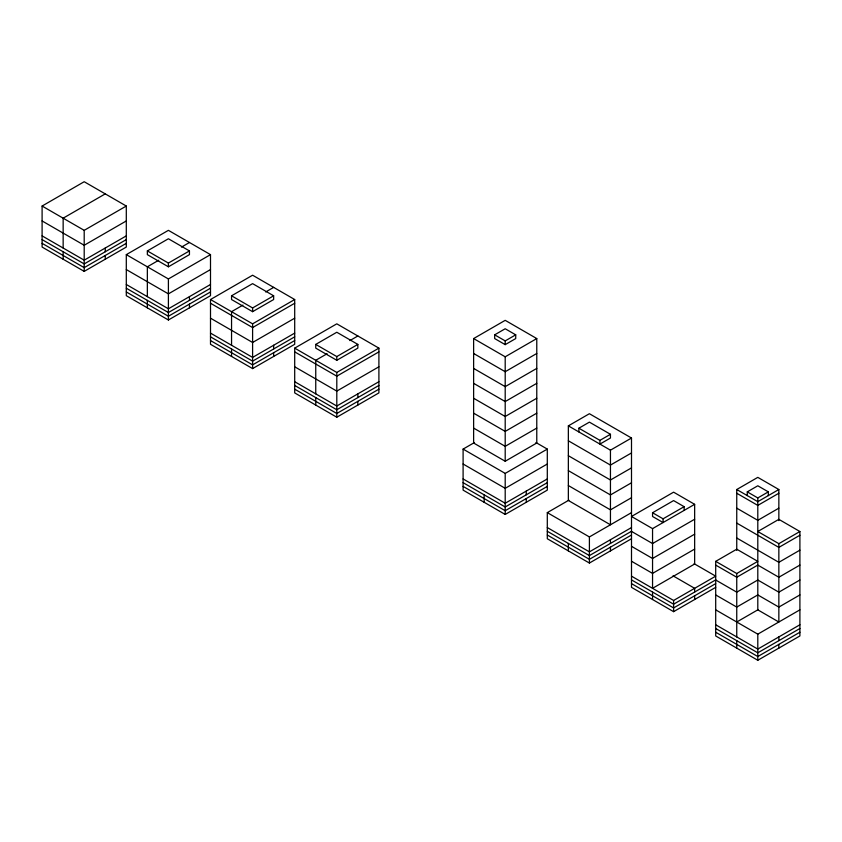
<?xml version="1.0" encoding="UTF-8"?>
<svg xmlns="http://www.w3.org/2000/svg" width="842" height="842" viewBox="0 0 842 842"><rect width="100%" height="100%" fill="white"/><g stroke="black" fill="none" stroke-linecap="round" stroke-linejoin="round"><path stroke-width="1.26" d="M42.1 206.037L84.2 181.725L126.3 206.037L126.3 247.064L84.2 271.377L42.1 247.064L42.1 206.037L84.2 230.34L126.3 206.037M105.25 193.881L63.15 218.183L63.15 248.032M126.3 220.951L84.2 245.264L42.1 220.951M126.3 235.876L84.2 260.178L42.1 235.876M126.3 239.612L84.2 263.914L42.1 239.612M126.3 243.338L84.2 267.64L42.1 243.338M126.3 254.642L168.4 230.34L210.5 254.642L210.5 295.679L168.4 319.992L126.3 295.679L126.3 254.642L168.4 278.955L210.5 254.642M147.35 250.916L168.4 238.76L189.45 250.916L189.45 254.642L168.4 266.798L147.35 254.642L147.35 250.916L168.4 263.072L189.45 250.916M158.728 260.231L147.35 266.798L147.35 296.647M181.483 247.095L189.45 242.496M210.5 269.566L168.4 293.869L126.3 269.566M210.5 284.491L168.4 308.793L126.3 284.491M210.5 288.217L168.4 312.529L126.3 288.217M210.5 291.953L168.4 316.255L126.3 291.953M210.5 299.531L252.6 275.218L294.7 299.531L294.7 344.294L252.6 368.596L210.5 344.294L210.5 299.531L252.6 323.833L294.7 299.531M231.55 295.795L252.6 283.638L273.65 295.795L273.65 299.531L252.6 311.677L231.55 299.531L231.55 295.795L252.6 307.951L273.65 295.795M242.928 305.109L231.55 311.677L231.55 345.252M265.683 291.974L273.65 287.375M294.7 303.257L252.6 327.559L210.5 303.257M294.7 318.181L252.6 342.483L210.5 318.181M294.7 333.106L252.6 357.408L210.5 333.106M294.7 336.832L252.6 361.134L210.5 336.832M294.7 340.557L252.6 364.87L210.5 340.557M294.7 348.135L336.8 323.833L378.9 348.135L378.9 392.909L336.8 417.211L294.7 392.909L294.7 348.135L336.8 372.448L378.9 348.135M315.75 344.41L336.8 332.253L357.85 344.41L357.85 348.135L336.8 360.292L315.75 348.135L315.75 344.41L336.8 356.566L357.85 344.41M327.128 353.724L315.75 360.292L315.75 393.867M349.883 340.589L357.85 335.99M378.9 351.872L336.8 376.174L294.7 351.872M378.9 366.796L336.8 391.098L294.7 366.796M378.9 381.71L336.8 406.023L294.7 381.71M378.9 385.447L336.8 409.749L294.7 385.447M378.9 389.172L336.8 413.485L294.7 389.172M473.625 338.568L505.2 320.339L536.775 338.568L536.775 443.018L505.2 461.248L473.625 443.018L473.625 338.568L505.2 356.798L536.775 338.568M494.675 334.832L505.2 328.759L515.725 334.832L515.725 338.568L505.2 344.641L494.675 338.568L494.675 334.832L505.2 340.905L515.725 334.832M536.775 353.482L505.2 371.711L473.625 353.482M536.775 368.407L505.2 386.636L473.625 368.407M536.775 383.331L505.2 401.56L473.625 383.331M536.775 398.255L505.2 416.485L473.625 398.255M535.922 442.524L547.3 449.091L547.3 490.128L505.2 514.441L463.1 490.128L463.1 449.091L474.478 442.524M536.775 413.169L505.2 431.399L473.625 413.169M536.775 428.094L505.2 446.323L473.625 428.094M631.5 438.019L610.45 450.175L610.45 524.787L568.35 500.474L568.35 425.863L589.4 413.717L631.5 438.019L631.5 587.358L673.6 611.66L715.7 587.358M578.875 428.21L589.4 422.137L610.45 434.293L610.45 438.019L599.925 444.092L599.925 440.366L578.875 428.21L578.875 431.946M463.1 449.091L505.2 473.404L547.3 449.091M547.3 464.016L505.2 488.318L463.1 464.016M599.925 440.366L610.45 434.293M547.3 478.94L505.2 503.242L463.1 478.94M547.3 482.666L505.2 506.979L463.1 482.666M547.3 486.402L505.2 510.705L463.1 486.402M631.5 452.943L610.45 465.089L568.35 440.787M631.5 538.743L589.4 563.045L547.3 538.743L547.3 512.631L568.918 500.148M631.5 467.868L610.45 480.014L568.35 455.711M631.5 482.782L610.45 494.938L568.35 470.636M631.5 497.706L610.45 509.863L568.35 485.55M547.3 512.631L589.4 536.933L631.5 512.631M684.125 506.673L663.075 518.819L663.075 522.556L652.55 516.472L652.55 512.746L673.6 500.59L684.125 506.673L684.125 510.399M631.5 527.555L589.4 551.857L547.3 527.555M631.5 531.281L589.4 555.583L547.3 531.281M631.5 535.017L589.4 559.32L547.3 535.017M652.55 528.629L694.65 504.326L694.65 564.014L652.55 588.316L652.55 528.629L631.5 516.472L673.6 492.17L694.65 504.326M736.75 550.447L736.75 489.518L757.8 477.361L778.85 489.518L778.85 520.609M694.65 519.24L652.55 543.553L631.5 531.397M747.275 495.591L747.275 491.865L757.8 485.781L768.325 491.865L768.325 495.591M694.65 534.165L652.55 558.478L631.5 546.321M747.275 491.865L757.8 497.938L768.325 491.865M778.85 489.518L757.8 501.674L736.75 489.518M778.85 493.244L757.8 505.4L736.75 493.244M694.65 549.089L652.55 573.391L631.5 561.246M778.85 508.168L757.8 520.324L736.75 508.168M715.7 561.361L736.75 549.205L757.8 561.361L736.75 573.507L715.7 561.361L715.7 635.963L757.8 660.275L799.9 635.963L799.9 531.513L778.85 519.356L757.8 531.513L778.85 543.669L799.9 531.513M631.5 576.16L673.6 600.472L715.7 576.16L694.082 563.677M715.7 579.896L673.6 604.198L631.5 579.896M715.7 583.622L673.6 607.935L631.5 583.622M799.9 535.249L778.85 547.395L736.75 523.092M799.9 550.163L778.85 562.319L736.75 538.017M799.9 565.087L778.85 577.244L757.8 565.087L736.75 577.244L715.7 565.087M799.9 580.012L778.85 592.168L757.8 580.012L736.75 592.168L715.7 580.012M736.75 622.006L758.368 609.524M799.9 594.936L778.85 607.082L757.8 594.936L736.75 607.082L715.7 594.936M715.7 609.85L757.8 634.163L799.9 609.85M799.9 624.775L757.8 649.087L715.7 624.775M799.9 628.511L757.8 652.813L715.7 628.511M799.9 632.237L757.8 656.539L715.7 632.237M568.35 425.863L610.45 450.175M652.55 512.746L663.075 518.819M673.032 575.833L694.65 588.316L694.65 592.052M778.85 543.669L778.85 622.006L757.8 609.85L757.8 497.938M778.85 636.931L778.85 640.657M778.85 644.393L778.85 648.119M757.8 634.163L757.8 660.275M736.75 573.507L736.75 636.931M736.75 640.657L736.75 648.119M694.65 595.778L694.65 599.504M673.6 600.472L673.6 611.66M652.55 592.052L652.55 599.504M610.45 539.701L610.45 543.437M610.45 547.163L610.45 550.9M589.4 536.933L589.4 563.045M568.35 543.437L568.35 550.9M526.25 491.096L526.25 494.822M526.25 498.548L526.25 502.285M505.2 340.905L505.2 344.641M505.2 356.798L505.2 461.248M505.2 473.404L505.2 514.441M484.15 494.822L484.15 502.285M357.85 393.867L357.85 397.592M357.85 401.329L357.85 405.055M336.8 356.566L336.8 360.292M336.8 372.448L336.8 417.211M315.75 397.592L315.75 405.055M273.65 345.252L273.65 348.988M273.65 352.714L273.65 356.45M252.6 307.951L252.6 311.677M252.6 323.833L252.6 368.596M231.55 348.988L231.55 356.45M189.45 296.647L189.45 300.373M189.45 304.099L189.45 307.835M168.4 263.072L168.4 266.798M168.4 278.955L168.4 319.992M147.35 300.373L147.35 307.835M105.25 248.032L105.25 251.758M105.25 255.494L105.25 259.22M84.2 230.34L84.2 271.377M63.15 251.758L63.15 259.22"/></g></svg>
